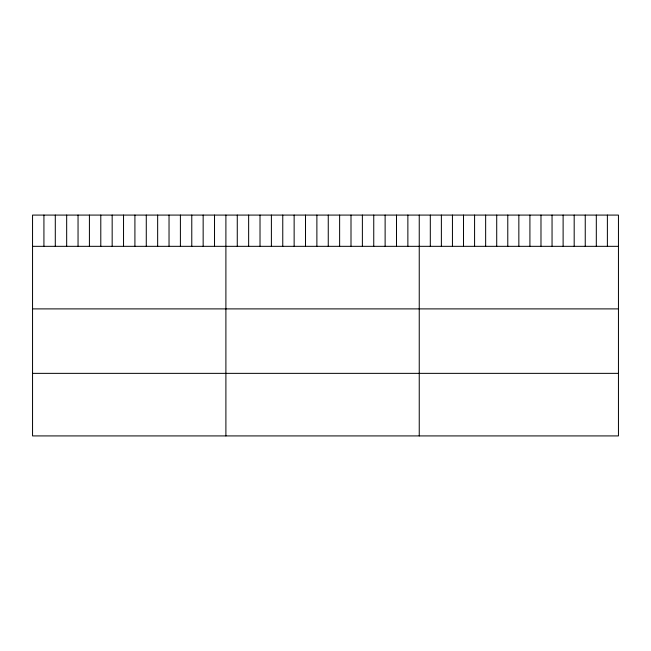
<?xml version="1.0" encoding="UTF-8"?>
<svg xmlns="http://www.w3.org/2000/svg" width="651" height="651" viewBox="0 0 651 651"><rect width="100%" height="100%" fill="white"/><g stroke="black" fill="none" stroke-linecap="round" stroke-linejoin="round"><path stroke-width="0.98" d="M618.45 246.33L618.45 435.918L32.55 435.918L32.55 215.082L618.45 215.082L618.45 246.33L32.55 246.33M32.55 308.891L618.45 308.891M32.55 373.357L618.45 373.357M607.383 215.082L607.383 246.33M596.316 215.082L596.316 246.33M585.249 215.082L585.249 246.33M574.182 215.082L574.182 246.33M563.115 215.082L563.115 246.33M552.048 215.082L552.048 246.33M540.981 215.082L540.981 246.33M529.914 215.082L529.914 246.33M518.847 215.082L518.847 246.33M507.78 215.082L507.78 246.33M496.713 215.082L496.713 246.33M485.646 215.082L485.646 246.33M474.579 215.082L474.579 246.33M463.512 215.082L463.512 246.33M452.445 215.082L452.445 246.33M441.378 215.082L441.378 246.33M430.311 215.082L430.311 246.33M419.244 215.082L419.244 435.918M407.868 215.082L407.868 246.33M396.5 215.082L396.5 246.33M385.123 215.082L385.123 246.33M373.747 215.082L373.747 246.33M362.379 215.082L362.379 246.33M351.003 215.082L351.003 246.33M339.627 215.082L339.627 246.33M328.259 215.082L328.259 246.33M316.882 215.082L316.882 246.33M305.514 215.082L305.514 246.33M294.138 215.082L294.138 246.33M282.762 215.082L282.762 246.33M271.394 215.082L271.394 246.33M260.018 215.082L260.018 246.33M248.641 215.082L248.641 246.33M237.273 215.082L237.273 246.33M225.897 215.082L225.897 435.918M214.521 215.082L214.521 246.33M203.153 215.082L203.153 246.33M191.776 215.082L191.776 246.33M180.4 215.082L180.4 246.33M169.032 215.082L169.032 246.33M157.656 215.082L157.656 246.33M146.28 215.082L146.28 246.33M134.912 215.082L134.912 246.33M123.535 215.082L123.535 246.33M112.167 215.082L112.167 246.33M100.791 215.082L100.791 246.33M89.415 215.082L89.415 246.33M78.047 215.082L78.047 246.33M66.671 215.082L66.671 246.33M55.294 215.082L55.294 246.33M43.926 215.082L43.926 246.33"/></g></svg>
